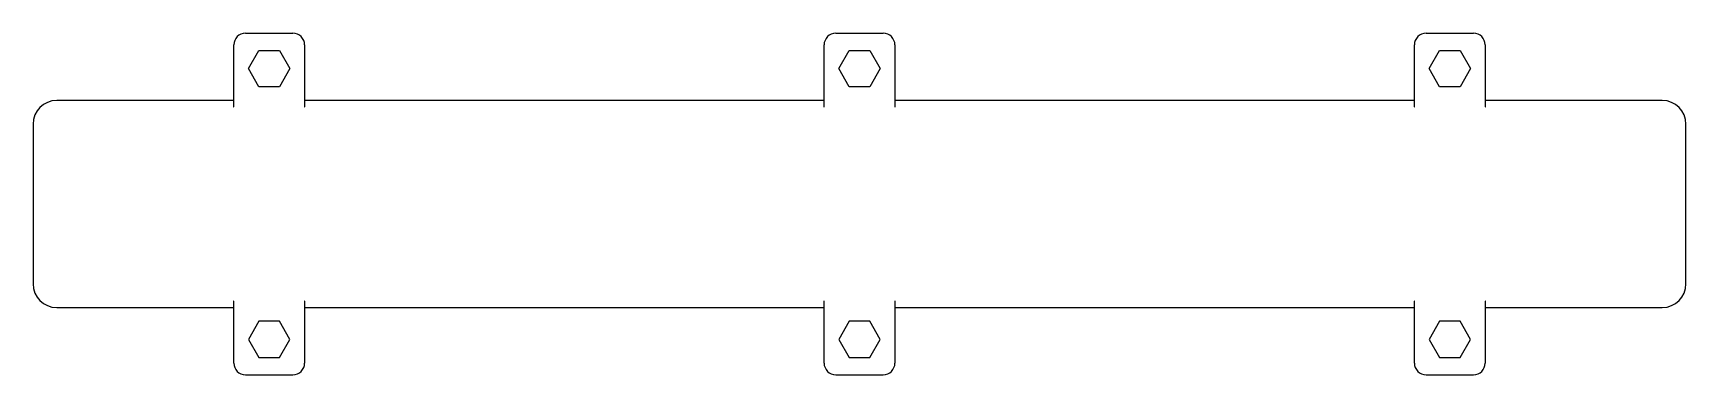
# Model space of a CAD drawing. Header units: millimetres. Extents: x 0 to 280, y -11 to 46.
import ezdxf

# ---------------------------------------------------------------- set-up
doc = ezdxf.new("R2010")
doc.units = ezdxf.units.MM

msp = doc.modelspace()

# ---------------------------------------------------------------- linework, layer by layer
at = {"color": 7, "linetype": 'Continuous', "lineweight": 25}
for p, q in [((36, 46.39), (44, 46.39)), ((136, 46.39), (144, 46.39)), ((236, 46.39), (244, 46.39)), ((34, 33.94), (34, 44.39)), ((36.48, 40.39), (38.24, 43.44)), ((38.24, 43.44), (41.76, 43.44)), ((41.76, 43.44), (43.52, 40.39)), ((46, 44.39), (46, 33.94)), ((134, 33.94), (134, 44.39)), ((136.48, 40.39), (138.24, 43.44)), ((138.24, 43.44), (141.76, 43.44)), ((141.76, 43.44), (143.52, 40.39)), ((146, 44.39), (146, 33.94)), ((234, 33.94), (234, 44.39)), ((236.48, 40.39), (238.24, 43.44)), ((238.24, 43.44), (241.76, 43.44)), ((241.76, 43.44), (243.52, 40.39)), ((246, 44.39), (246, 33.94)), ((38.24, 37.34), (36.48, 40.39)), ((43.52, 40.39), (41.76, 37.34)), ((138.24, 37.34), (136.48, 40.39)), ((143.52, 40.39), (141.76, 37.34)), ((238.24, 37.34), (236.48, 40.39)), ((243.52, 40.39), (241.76, 37.34)), ((41.76, 37.34), (38.24, 37.34)), ((141.76, 37.34), (138.24, 37.34)), ((241.76, 37.34), (238.24, 37.34)), ((33.94, 35), (4, 35)), ((33.94, 35), (33.94, 33.94)), ((46.06, 33.94), (46.06, 35)), ((133.94, 35), (46.06, 35)), ((133.94, 35), (133.94, 33.94)), ((146.06, 33.94), (146.06, 35)), ((233.94, 35), (146.06, 35)), ((233.94, 35), (233.94, 33.94)), ((246.06, 33.94), (246.06, 35)), ((276, 35), (246.06, 35)), ((0, 31), (0, 4)), ((280, 4), (280, 31)), ((4, 0), (33.94, 0)), ((33.94, 1.06), (33.94, 0)), ((34, -9.39), (34, 1.06)), ((46, 1.06), (46, -9.39)), ((46.06, 0), (46.06, 1.06)), ((46.06, 0), (133.94, 0)), ((133.94, 1.06), (133.94, 0)), ((134, -9.39), (134, 1.06)), ((146, 1.06), (146, -9.39)), ((146.06, 0), (146.06, 1.06)), ((146.06, 0), (233.94, 0)), ((233.94, 1.06), (233.94, 0)), ((234, -9.39), (234, 1.06)), ((246, 1.06), (246, -9.39)), ((246.06, 0), (246.06, 1.06)), ((246.06, 0), (276, 0)), ((38.24, -2.34), (36.48, -5.39)), ((41.76, -2.34), (38.24, -2.34)), ((43.52, -5.39), (41.76, -2.34)), ((138.24, -2.34), (136.48, -5.39)), ((141.76, -2.34), (138.24, -2.34)), ((143.52, -5.39), (141.76, -2.34)), ((238.24, -2.34), (236.48, -5.39)), ((241.76, -2.34), (238.24, -2.34)), ((243.52, -5.39), (241.76, -2.34)), ((36.48, -5.39), (38.24, -8.44)), ((41.76, -8.44), (43.52, -5.39)), ((136.48, -5.39), (138.24, -8.44)), ((141.76, -8.44), (143.52, -5.39)), ((236.48, -5.39), (238.24, -8.44)), ((241.76, -8.44), (243.52, -5.39)), ((38.24, -8.44), (41.76, -8.44)), ((138.24, -8.44), (141.76, -8.44)), ((238.24, -8.44), (241.76, -8.44)), ((36, -11.39), (44, -11.39)), ((136, -11.39), (144, -11.39)), ((236, -11.39), (244, -11.39))]:
    msp.add_line(p, q, dxfattribs=at)
for centre, radius, start, end in [((36, 44.39), 2, 90, 180), ((44, 44.39), 2, 0, 90), ((136, 44.39), 2, 90, 180), ((144, 44.39), 2, 0, 90), ((236, 44.39), 2, 90, 180), ((244, 44.39), 2, 0, 90), ((4, 31), 4, 90, 180), ((33.97, 33.94), 0.03, 180, 0), ((46.03, 33.94), 0.03, 180, 0), ((133.97, 33.94), 0.03, 180, 0), ((146.03, 33.94), 0.03, 180, 360), ((233.97, 33.94), 0.03, 180, 360), ((246.03, 33.94), 0.03, 180, 0), ((276, 31), 4, 0, 90), ((4, 4), 4, 180, 270), ((276, 4), 4, 270, 0), ((33.97, 1.06), 0.03, 0, 180), ((46.03, 1.06), 0.03, 360, 180), ((133.97, 1.06), 0.03, 0, 180), ((146.03, 1.06), 0.03, 0, 180), ((233.97, 1.06), 0.03, 0, 180), ((246.03, 1.06), 0.03, 0, 180), ((36, -9.39), 2, 180, 270), ((44, -9.39), 2, 270, 0), ((136, -9.39), 2, 180, 270), ((144, -9.39), 2, 270, 0), ((236, -9.39), 2, 180, 270), ((244, -9.39), 2, 270, 0)]:
    msp.add_arc(centre, radius, start, end, dxfattribs=at)

doc.saveas('drawing.dxf')
